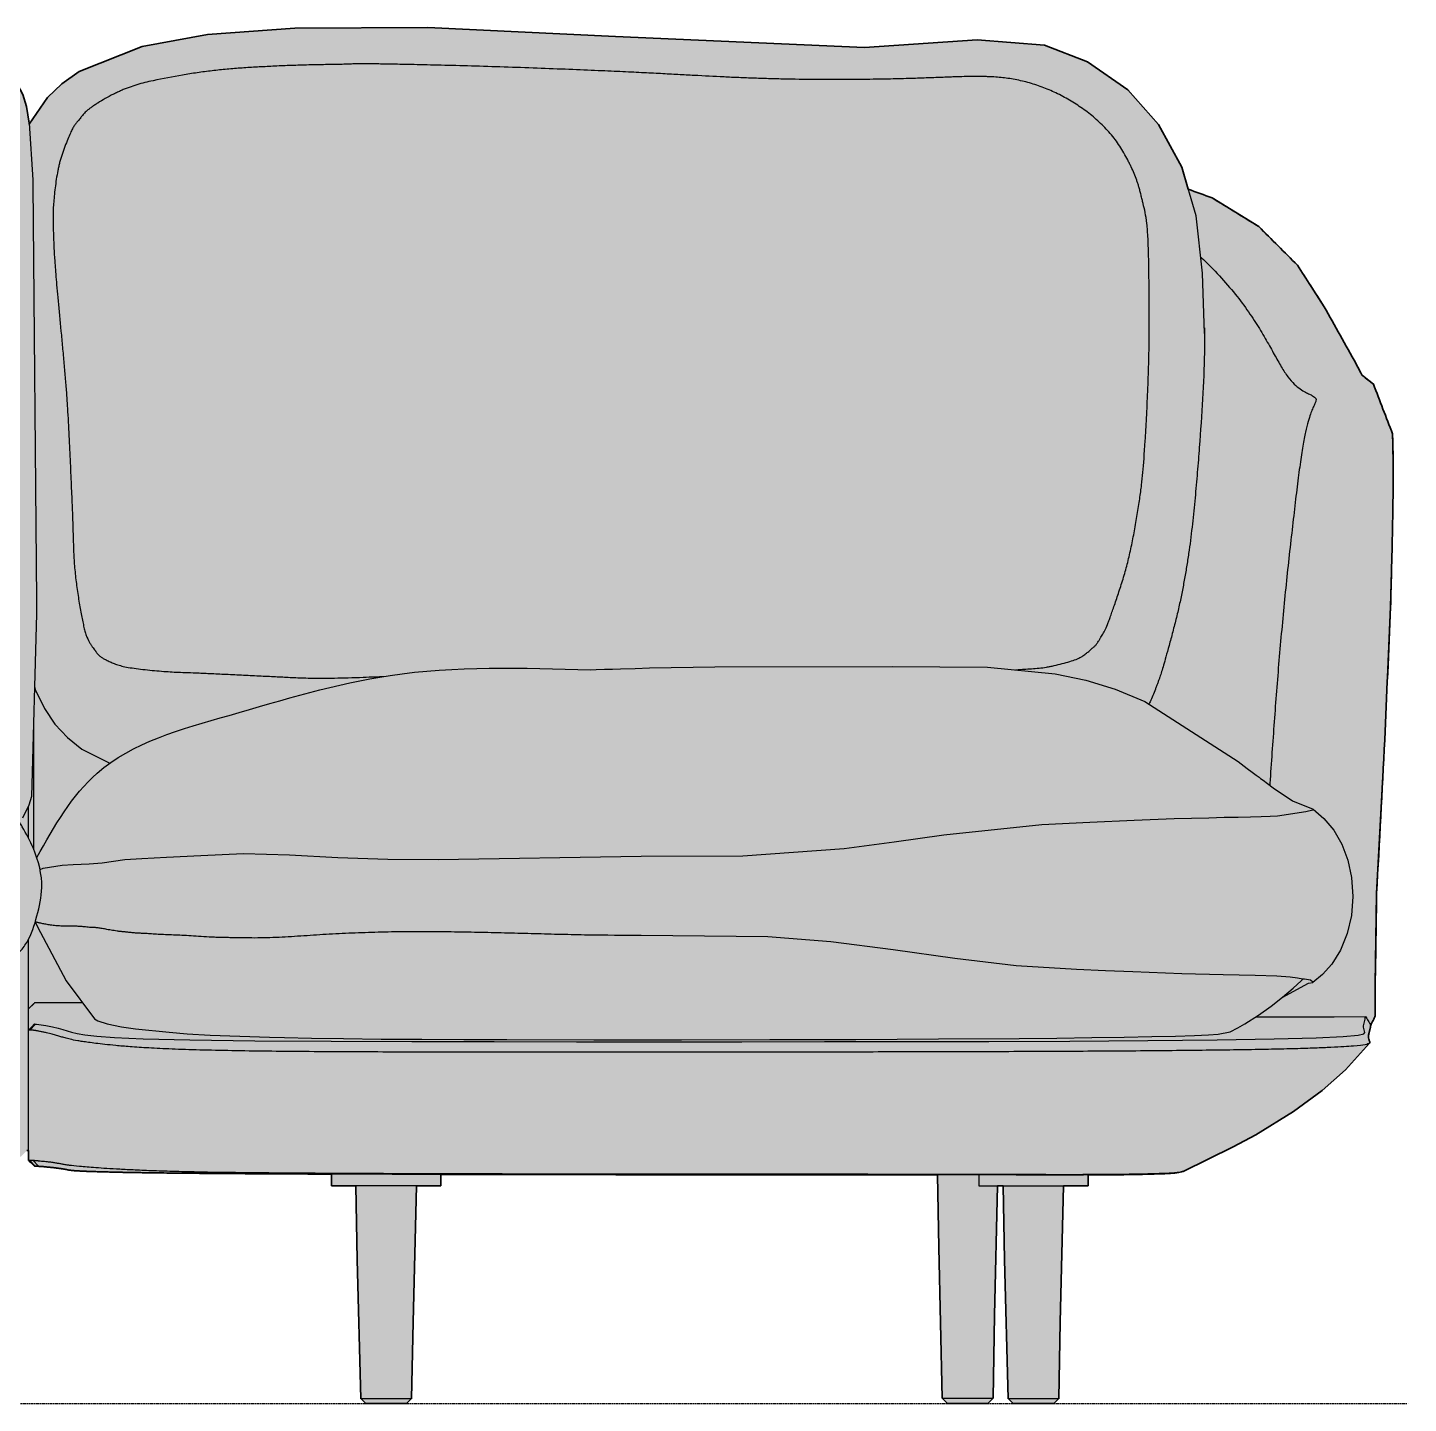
# Model space of a CAD drawing. Header units: millimetres. Extents: x -9 to 4756, y -3292 to 797.
# Drawn here: x 1513 to 2312, y 0 to 797 of the extents above; entities that cross this region are included whole.
import ezdxf

# ---------------------------------------------------------------- set-up
doc = ezdxf.new("R2010")
doc.units = ezdxf.units.MM
doc.linetypes.add('Dots', pattern=[1, 0, -1])
doc.layers.add('Blocks', color=7, linetype='Continuous')
doc.layers.add('Blocks$Fill', color=7, linetype='Continuous', true_color=0xffffff)
for name, color, linetype, lineweight, true_color in [('Blocks$Inner', 7, 'Continuous', 25, 0x007f00), ('Blocks$Outline', 7, 'Continuous', 35, 0xff3f3f), ('Groud', 7, 'Dots', 25, 0x243775)]:
    doc.layers.add(name, color=color, linetype=linetype, lineweight=lineweight, true_color=true_color)

# ---------------------------------------------------------------- blocks, each defined once
blk = doc.blocks.new('Lune JH302 Sofa Front')
at = {"layer": 'Blocks$Fill'}
blk.add_hatch(color=256, dxfattribs=at).paths.add_polyline_path([(1513.61, 740.61), (1524.28, 756.15), (1532.53, 764.01), (1542.59, 771.14), (1579.07, 785.66), (1616.95, 792.49), (1667.57, 796.13), (1744.49, 796.53), (1853.2, 791.47), (1997.39, 784.94), (2062.62, 789.47), (2101.69, 786.38), (2126.62, 776.69), (2149.95, 760.5), (2167.71, 740.4), (2181.19, 715.71), (2184.92, 703), (2198.76, 697.92), (2225.7, 681.37), (2248.18, 658.94), (2263.71, 634.96), (2282.11, 601.84), (2285.75, 595.07), (2292.17, 590.11), (2303.21, 561.32), (2303.39, 555.42), (2303.65, 543.39), (2303.58, 530.12), (2302.08, 461.15), (2294.01, 295.19), (2293.19, 242.74), (2293.19, 240.25), (2293.22, 224.32), (2292.96, 223.72), (2292.66, 223.08), (2292.01, 221.74), (2290.55, 218.89), (2290.45, 218.08), (2290.32, 217.27), (2290.16, 216.46), (2290.07, 216.06), (2289.97, 215.66), (2289.53, 214.07), (2289.44, 213.67), (2289.4, 213.47), (2289.36, 213.27), (2289.33, 213.07), (2289.31, 212.97), (2289.3, 212.87), (2289.29, 212.77), (2289.29, 212.67), (2289.28, 212.57), (2289.28, 212.47), (2289.28, 212.37), (2289.28, 212.27), (2289.28, 212.17), (2289.29, 212.07), (2289.3, 211.97), (2289.31, 211.87), (2289.32, 211.77), (2289.34, 211.67), (2289.37, 211.47), (2289.41, 211.27), (2289.46, 211.07), (2289.51, 210.87), (2289.62, 210.48), (2289.94, 209.49), (2289.97, 209.39), (2290, 209.29), (2290.02, 209.21), (2290.03, 209.17), (2290.03, 209.13), (2290.04, 209.11), (2290.04, 209.08), (2290.04, 209.06), (2290.04, 209.04), (2290.04, 209.02), (2290.05, 209), (2290.05, 208.98), (2290.04, 208.96), (2290.04, 208.94), (2290.04, 208.92), (2290.04, 208.91), (2290.04, 208.9), (2290.04, 208.89), (2290.04, 208.88), (2290.03, 208.87), (2290.03, 208.86), (2290.03, 208.85), (2290.03, 208.84), (2290.02, 208.83), (2290.02, 208.82), (2290.02, 208.8), (2290.01, 208.79), (2290.01, 208.78), (2290, 208.77), (2290, 208.76), (2290, 208.75), (2289.99, 208.74), (2289.99, 208.73), (2289.98, 208.72), (2289.97, 208.71), (2289.97, 208.7), (2289.96, 208.69), (2289.96, 208.68), (2289.95, 208.67), (2289.94, 208.66), (2289.93, 208.65), (2289.93, 208.64), (2289.92, 208.63), (2289.9, 208.61), (2289.89, 208.59), (2289.87, 208.57), (2289.85, 208.55), (2276.07, 193.18), (2262.53, 181.15), (2245.89, 168.91), (2224.08, 155.57), (2210.93, 148.5), (2181.92, 134.33), (2181.89, 134.31), (2181.85, 134.3), (2181.81, 134.28), (2181.77, 134.26), (2181.73, 134.25), (2181.68, 134.23), (2181.58, 134.2), (2181.46, 134.16), (2181.33, 134.13), (2181.19, 134.1), (2181.04, 134.06), (2179.51, 133.73), (2177.79, 133.46), (2177.25, 133.39), (2176.67, 133.32), (2175.39, 133.22), (2164.19, 132.75), (2126.85, 132.23), (2126.85, 126), (2112.74, 126), (2109.96, 2.81), (2106.96, 0), (2083.52, 0), (2080.52, 2.81), (2078.5, 83.08), (2077.74, 126), (2074.43, 126), (2071.9, 3.06), (2068.9, 0), (2045.46, 0), (2042.46, 3.06), (2040.45, 90.33), (2039.76, 132.32), (1751.97, 132.54), (1751.97, 126), (1737.86, 126), (1735.08, 2.81), (1732.08, 0), (1708.63, 0), (1705.63, 2.81), (1703.62, 83.08), (1702.86, 126), (1688.74, 126), (1688.74, 132.73), (1548.88, 134.27), (1540.46, 134.68), (1539.4, 134.76), (1538.03, 134.91), (1537.04, 135.04), (1536.56, 135.12), (1533.89, 135.62), (1529.44, 136.27), (1526.79, 136.58), (1521.49, 137.1), (1519.11, 137.25), (1518.26, 137.27), (1517.19, 137.28), (1516.93, 137.29), (1516.74, 137.29), (1514.97, 139.04), (1513.2, 140.79), (1513.2, 146.37), (1512.25, 146.37), (1508.75, 142.87), (786.39, 142.87), (782.89, 146.37), (781.89, 146.37), (778.39, 142.87), (548.55, 142.22), (226.65, 140.16), (226.65, 134), (211.91, 134), (209.14, 2.99), (206.14, 0), (182.69, 0), (179.69, 2.99), (177.68, 88.35), (176.92, 134), (163.42, 134), (163.42, 139.71), (136.57, 139.84), (131.65, 140.1), (120.06, 141.64), (109.24, 143.53), (89.03, 148.4), (54.11, 162.37), (28.85, 180.08), (12.03, 200.29), (2.22, 222.39), (1.67, 224.07), (1.67, 224.08), (1.67, 224.08), (1.67, 224.08), (1.67, 224.09), (1.66, 224.09), (1.66, 224.09), (1.66, 224.09), (1.66, 224.09), (1.66, 224.1), (1.66, 224.1), (1.66, 224.1), (1.66, 224.1), (1.66, 224.1), (1.66, 224.11), (1.66, 224.11), (1.66, 224.11), (1.66, 224.11), (1.66, 224.11), (1.66, 224.12), (1.66, 224.12), (1.66, 224.12), (1.66, 224.12), (1.66, 224.12), (1.66, 224.13), (1.66, 224.13), (1.66, 224.13), (1.66, 224.13), (1.66, 224.13), (1.66, 224.14), (1.66, 224.14), (1.66, 224.14), (1.66, 224.14), (1.66, 224.14), (1.66, 224.15), (1.66, 224.15), (1.66, 224.15), (1.66, 224.15), (1.66, 224.15), (1.66, 224.16), (1.66, 224.16), (1.66, 224.16), (1.66, 224.16), (1.66, 224.16), (1.66, 224.17), (1.66, 224.17), (1.66, 224.17), (1.67, 224.17), (1.67, 224.17), (1.67, 224.18), (1.67, 224.18), (1.67, 224.19), (1.68, 224.19), (1.68, 224.19), (1.68, 224.2), (1.69, 224.2), (1.69, 224.21), (1.69, 224.21), (1.7, 224.21), (1.7, 224.22), (1.7, 224.22), (1.71, 224.23), (1.71, 224.23), (1.72, 224.23), (1.72, 224.24), (1.73, 224.25), (1.74, 224.25), (1.75, 224.26), (1.76, 224.27), (1.78, 224.28), (1.79, 224.28), (1.8, 224.29), (1.82, 224.3), (1.83, 224.31), (1.86, 224.32), (1.86, 224.32), (1.86, 224.32), (1.9, 242.74), (1.7, 266.79), (-0.15, 323.58), (-8.48, 529.41), (-8.53, 546.87), (-8.12, 566.39), (-8.16, 568.78), (4.95, 591.73), (9.66, 595.6), (20.76, 616.06), (37.54, 645.3), (52.91, 666.19), (75.05, 685.49), (102.77, 700.91), (116.43, 705.13), (128.93, 726.23), (148.3, 746.04), (171.02, 760.2), (198.2, 769.3), (225.36, 771.48), (258.78, 769.07), (337.11, 766.85), (410.72, 770.92), (690.62, 772.46), (716.02, 767.55), (753.29, 753.16), (763.35, 746.16), (771.6, 738.42), (778.75, 729.48), (780.65, 725.83), (783.34, 751.8), (784.63, 756.29), (786.09, 759.83), (789.8, 765.51), (794.47, 769.7), (800.09, 772.67), (807.15, 774.7), (824.49, 776.59), (1102.84, 779.13), (1457.15, 777.74), (1477.65, 775.93), (1488.47, 774.6), (1496.65, 771.98), (1502.59, 768.22), (1506.86, 763.55), (1509.94, 757.81), (1512.03, 750.77), (1513.57, 741.2)], flags=0)
at = {"layer": 'Blocks$Inner'}
for p, q in [((2221, 339.65), (2227.16, 339.78)), ((2227.16, 339.78), (2232.35, 339.94)), ((1513.2, 216.16), (1513.2, 228.37)), ((1513.8, 140.78), (1517.19, 137.28)), ((1515.66, 140.75), (1519.11, 137.25)), ((2040.45, 90.33), (2039.76, 132.32))]:
    blk.add_line(p, q, dxfattribs=at)
for points in [[(2194.28, 619.37), (2193.24, 654.31), (2189.44, 687.57), (2181.19, 715.71), (2167.71, 740.4), (2149.95, 760.5), (2126.62, 776.69), (2101.69, 786.38), (2062.62, 789.47), (1997.39, 784.94), (1853.2, 791.47), (1744.49, 796.53), (1667.57, 796.13), (1616.95, 792.49), (1579.07, 785.66), (1542.59, 771.14), (1532.53, 764.01), (1524.28, 756.15), (1513.61, 740.61)], [(1512.03, 750.77), (1513.57, 741.2), (1515.67, 708.4), (1515.67, 705.66), (1517.82, 464.87), (1517.93, 457.18), (1514.96, 351.45), (1513.47, 346.29), (1509.79, 338.77)], [(2293.19, 242.74), (2294.01, 295.19), (2298.73, 384.23), (2302.08, 461.15), (2302.97, 495.59), (2303.35, 515.22), (2303.58, 530.12), (2303.65, 543.39), (2303.39, 555.42), (2303.21, 561.32), (2292.17, 590.11), (2285.75, 595.07), (2284.8, 596.75), (2282.11, 601.84), (2263.71, 634.96), (2248.18, 658.94), (2225.7, 681.37), (2198.76, 697.92), (2184.92, 703)], [(1838.65, 424.72), (1842.06, 424.84), (1846.91, 425), (1851.52, 425.15), (1856.02, 425.3), (1864.55, 425.55), (1872.9, 425.78), (1910.65, 426.49), (2013.37, 426.73), (2068.64, 426.16), (2107.76, 422.48), (2125.55, 418.74), (2142.65, 413.51), (2159.77, 406.39), (2213.78, 371.57), (2219.11, 367.61), (2221.91, 365.52), (2223.47, 364.36), (2224.33, 363.71), (2225.33, 362.96), (2225.91, 362.53), (2226.79, 361.87), (2228.23, 360.79), (2230.88, 358.8), (2234.06, 356.43), (2245.23, 348.77), (2257.21, 343.95), (2263.52, 338.57), (2269.14, 331.84), (2273.78, 323.81), (2277.3, 314.6), (2279.51, 304.39), (2280.26, 293.53), (2279.41, 282.54), (2276.97, 271.99), (2273.08, 262.43), (2267.99, 254.23), (2262.73, 248.31), (2257.03, 243.69)], [(1516.75, 415.01), (1517.14, 413.4), (1522.45, 402.25), (1528.55, 393.29), (1535.83, 385.44), (1544.21, 378.76), (1560.36, 370.69)], [(2232.36, 339.94), (2236.66, 340.11), (2252.98, 342.72), (2257.11, 343.7), (2257.21, 343.95)], [(2014.56, 325.03), (2043.3, 329.13), (2100.19, 335.24), (2127.89, 336.58), (2153.64, 337.7), (2176.65, 338.58), (2196.87, 339.1), (2205.8, 339.32)], [(2205.82, 339.32), (2213.88, 339.49), (2220.99, 339.65)], [(1613, 317.25), (1637.68, 318.37), (1664.42, 317.62), (1692.43, 315.97), (1721.31, 315.04), (1750.54, 314.94), (1868.1, 316.85), (1926.93, 317.09), (1985.57, 321.17), (2014.55, 325.03)], [(1519.91, 309.13), (1521.78, 309.79), (1532.74, 311.61), (1539.18, 311.92), (1548.31, 312.36), (1555.86, 312.91), (1569.03, 314.81), (1578.84, 315.5)], [(1578.84, 315.5), (1593.1, 316.27), (1612.99, 317.25)], [(1517.19, 278.83), (1518.53, 275.9), (1534.97, 244.72), (1551.39, 222.64), (1553.38, 221.41), (1558.74, 219.75), (1567.11, 218.07), (1575.24, 216.89), (1594.68, 214.84), (1605.12, 214.03), (1618.54, 213.23), (1652.77, 211.95), (1661.42, 211.74), (1677.1, 211.43), (1695.65, 211.16), (1717.49, 210.94), (1740.98, 210.78), (1765.36, 210.66), (1790.34, 210.58), (1840.66, 210.49), (1891.5, 210.49), (1942.51, 210.58), (1992.4, 210.75), (2040.27, 210.99), (2086.97, 211.31), (2108.87, 211.52), (2129.11, 211.76), (2147.73, 212.05), (2163.87, 212.36), (2177.49, 212.7), (2188.56, 213.07), (2196.66, 213.46), (2202.26, 213.86), (2209.19, 215.05), (2213.69, 217.49), (2217.73, 219.83), (2225.68, 224.83), (2232.83, 229.88), (2239.55, 235.14), (2245.76, 240.46), (2250.33, 244.68), (2251.21, 245.65)], [(2255.75, 244.95), (2252.14, 245.55), (2251.21, 245.65), (2248.13, 246.17), (2243.91, 246.77), (2236.23, 247.28), (2223.58, 247.67), (2205.03, 248.1), (2181.1, 248.7), (2152.75, 249.79), (2136.95, 250.51), (2120.2, 251.23), (2085.26, 253.41), (2049.8, 257.55), (2014.03, 262.65), (1977.88, 267.3), (1941.37, 270.06), (1868.1, 270.93)], [(2239.37, 235), (2254.57, 243.2), (2257.04, 243.68), (2257.1, 243.81), (2255.75, 244.95)], [(1544.51, 231.89), (1516.7, 231.85), (1516.47, 231.61), (1516.24, 231.38)], [(1517.79, 219.59), (1523.28, 218.82), (1527.16, 218.04), (1530.47, 217.26), (1533.18, 216.49), (1535.62, 215.71), (1538.16, 214.93), (1541.35, 214.15), (1545.95, 213.38), (1552.77, 212.61), (1563.03, 211.84), (1579.57, 211.11), (1606.59, 210.47), (1644.32, 210), (1688.51, 209.7), (1735.32, 209.54), (1782.86, 209.45), (1830.65, 209.41), (1878.51, 209.41), (1926.35, 209.42), (1974.16, 209.45), (2021.87, 209.51), (2069.34, 209.61), (2116.25, 209.76), (2161.4, 210.02), (2201.72, 210.43), (2234.71, 211), (2259.02, 211.67), (2274.68, 212.4), (2283.23, 213.17), (2286.68, 213.95), (2287.26, 214.73), (2287, 215.5), (2286.73, 216.28), (2286.51, 217.06), (2286.41, 217.84), (2286.45, 218.62), (2286.59, 219.4), (2286.79, 220.18), (2286.99, 220.96), (2287.16, 221.74), (2287.3, 222.52), (2287.41, 223.3), (2287.49, 224.08)], [(2224.02, 223.79), (2232.92, 223.75), (2245.24, 223.72), (2257.59, 223.74), (2269.33, 223.81), (2287.49, 224.07)], [(1513.2, 216.16), (1514.95, 217.9), (1516.7, 219.65), (1516.91, 219.64), (1517.23, 219.62)], [(1517.23, 219.62), (1513.94, 216.12)], [(2181.92, 134.33), (2210.93, 148.5), (2224.08, 155.57), (2245.89, 168.91), (2262.53, 181.15), (2276.07, 193.18), (2289.92, 208.63)], [(1512.25, 146.37), (1513.2, 146.37)], [(1751.97, 132.54), (1751.97, 126), (1688.74, 126), (1688.74, 132.74)], [(2063.62, 132.3), (2063.62, 126), (2126.85, 126), (2126.85, 132.24)], [(2181.13, 134.08), (2179.51, 133.73)], [(1737.86, 126), (1735.93, 46.94), (1735.08, 2.81), (1732.08, 0), (1708.63, 0), (1705.63, 2.81), (1703.62, 83.08), (1702.86, 126)], [(2074.43, 126), (2072.76, 51.04), (2071.9, 3.06), (2068.9, 0), (2045.46, 0), (2042.46, 3.06), (2040.45, 90.33)], [(2112.74, 126), (2110.82, 46.94), (2109.96, 2.81), (2106.96, 0), (2083.52, 0), (2080.52, 2.81), (2078.5, 83.08), (2077.74, 126)], [(1705.64, 2.81), (1705.63, 2.81), (1706.39, 2.81), (1708.82, 2.81), (1712.66, 2.81), (1717.37, 2.81), (1722.5, 2.81), (1727.36, 2.81), (1731.38, 2.81), (1734.04, 2.81), (1735.07, 2.81)], [(2042.47, 3.06), (2042.46, 3.06), (2043.21, 3.06), (2045.64, 3.06), (2049.46, 3.06), (2054.21, 3.06), (2059.31, 3.06), (2064.17, 3.06), (2068.2, 3.06), (2070.87, 3.06), (2071.9, 3.06)], [(2080.52, 2.81), (2080.52, 2.81), (2081.27, 2.81), (2083.71, 2.81), (2087.54, 2.81), (2092.25, 2.81), (2097.38, 2.81), (2102.24, 2.81), (2106.27, 2.81), (2108.93, 2.81), (2109.95, 2.81)]]:
    blk.add_lwpolyline(points, dxfattribs=at)
for points, knots in [([(2084.81, 424.64), (2085.9, 424.76), (2086.99, 424.86), (2088.09, 424.95), (2088.64, 424.99), (2090.63, 425.14), (2094.1, 425.33), (2098.49, 425.64), (2102.08, 426.11), (2105.01, 426.67), (2108.07, 427.32), (2111.95, 428.26), (2116.36, 429.51), (2120.1, 430.76), (2122.87, 432.07), (2125.05, 433.52), (2126.55, 434.77), (2127.67, 435.76), (2128.52, 436.5), (2129.33, 437.17), (2130.25, 437.97), (2131.03, 438.71), (2131.77, 439.58), (2132.33, 440.34), (2132.82, 441.09), (2133.25, 441.78), (2133.6, 442.37), (2133.95, 442.97), (2134.42, 443.76), (2135.26, 445.15), (2136.49, 447.32), (2137.82, 450.17), (2138.99, 453.1), (2139.93, 455.69), (2140.98, 458.73), (2142.56, 463.31), (2144.77, 469.81), (2147.04, 476.9), (2148.73, 482.66), (2149.86, 486.92), (2150.9, 491.26), (2152.25, 497.33), (2153.8, 505.19), (2155.17, 513.11), (2156.14, 519.25), (2156.81, 523.75), (2157.4, 527.91), (2158.05, 532.96), (2158.93, 541.28), (2159.68, 552.31), (2160.74, 570.24), (2161.37, 583.18), (2161.79, 593.9), (2162.04, 601.95), (2162.18, 608.53), (2162.25, 613.64), (2162.29, 617.34), (2162.31, 621.03), (2162.33, 626.09), (2162.32, 632.55), (2162.28, 640.37), (2162.19, 650.66), (2162.01, 662.83), (2161.66, 674.92), (2160.99, 683.45), (2159.98, 689.7), (2158.98, 693.84), (2158.26, 696.66), (2157.85, 698.3), (2157.54, 699.58), (2157.25, 700.86), (2156.84, 702.45), (2156.34, 704.31), (2155.71, 706.37), (2154.83, 708.96), (2153.63, 712.01), (2152.2, 715.17), (2150.9, 717.88), (2149.54, 720.58), (2147.69, 723.98), (2145.27, 727.97), (2142.64, 731.74), (2139.76, 735.28), (2136.65, 738.65), (2133.36, 741.84), (2129.97, 744.87), (2126.45, 747.71), (2121.52, 751.23), (2115.16, 755.18), (2107.31, 759.3), (2099.23, 762.65), (2092.33, 764.76), (2086.74, 766.06), (2082.54, 766.86), (2078.46, 767.45), (2074.46, 767.83), (2071.02, 768.03), (2068.16, 768.14), (2065.88, 768.21), (2063.66, 768.25), (2060.94, 768.28), (2057.57, 768.24), (2053.54, 768.12), (2049.51, 767.98), (2045.92, 767.85), (2041.91, 767.7), (2036.27, 767.48), (2028.41, 767.19), (2019.25, 766.91), (2010.96, 766.73), (2004.25, 766.63), (1996.88, 766.54), (1986.13, 766.45), (1971.38, 766.43), (1955.67, 766.62), (1943.06, 766.91), (1933.64, 767.2), (1924.64, 767.55), (1913.17, 768.07), (1901.82, 768.67), (1889.5, 769.34), (1879.49, 769.87), (1870.29, 770.34), (1862.24, 770.74), (1855.9, 771.03), (1848.94, 771.35), (1838.62, 771.8), (1824.25, 772.39), (1805.52, 773.1), (1786.23, 773.76), (1767.32, 774.34), (1749.71, 774.8), (1736.9, 775.1), (1728.22, 775.27), (1722.64, 775.37), (1717.99, 775.45), (1712.77, 775.52), (1706.02, 775.58), (1702.41, 775.54), (1700.29, 775.46), (1698.78, 775.39), (1697.04, 775.32), (1695.06, 775.27), (1693.13, 775.24), (1690.92, 775.2), (1687.95, 775.15), (1684.07, 775.08), (1679.23, 774.98), (1672.64, 774.82), (1665.96, 774.62), (1659.47, 774.37), (1653.23, 774.08), (1645.74, 773.69), (1636.91, 773.15), (1628.22, 772.47), (1619.57, 771.57), (1610.94, 770.43), (1599.51, 768.66), (1591.01, 767.02), (1585.36, 765.78)], [0.1807398, 0.1807398, 0.1807398, 0.1807398, 0.1865098, 0.1865098, 0.1865098, 0.1893939, 0.1969697, 0.2045455, 0.2121212, 0.2159091, 0.219697, 0.2272727, 0.2348485, 0.2424242, 0.25, 0.2575758, 0.2651515, 0.2689394, 0.2727273, 0.2765152, 0.280303, 0.2878788, 0.2916667, 0.2954545, 0.2992424, 0.3011364, 0.3030303, 0.3049242, 0.3068182, 0.3106061, 0.3181818, 0.3257576, 0.3295455, 0.3333333, 0.3371212, 0.3409091, 0.3484848, 0.3560606, 0.3598485, 0.3636364, 0.3674242, 0.3712121, 0.3787879, 0.3863636, 0.3901515, 0.3939394, 0.3977273, 0.4015152, 0.4090909, 0.4242424, 0.4318182, 0.4393939, 0.4431818, 0.4469697, 0.4507576, 0.4526515, 0.4545455, 0.4564394, 0.4583333, 0.4621212, 0.4659091, 0.469697, 0.4772727, 0.4848485, 0.4924242, 0.5, 0.5075758, 0.5113636, 0.5132576, 0.5151515, 0.5170455, 0.5189394, 0.5227273, 0.5265152, 0.530303, 0.5378788, 0.5454545, 0.5492424, 0.5530303, 0.5606061, 0.5681818, 0.5757576, 0.5833333, 0.5909091, 0.5984848, 0.6060606, 0.6136364, 0.6212121, 0.6363636, 0.6515152, 0.6666667, 0.6818182, 0.6893939, 0.6969697, 0.7045455, 0.7121212, 0.719697, 0.7234848, 0.7272727, 0.7310606, 0.7348485, 0.7424242, 0.75, 0.7537879, 0.7575758, 0.7613636, 0.7651515, 0.7727273, 0.780303, 0.7840909, 0.7878788, 0.7916667, 0.7954545, 0.8030303, 0.8106061, 0.8143939, 0.8181818, 0.8219697, 0.8257576, 0.8333333, 0.8371212, 0.8409091, 0.844697, 0.8465909, 0.8484848, 0.8503788, 0.8522727, 0.8560606, 0.8598485, 0.8636364, 0.8674242, 0.8712121, 0.875, 0.8768939, 0.8787879, 0.8806818, 0.8825758, 0.8863636, 0.8939394, 0.8977273, 0.9015152, 0.905303, 0.907197, 0.9090909, 0.9109848, 0.9128788, 0.9166667, 0.9204545, 0.9242424, 0.9318182, 0.9356061, 0.9393939, 0.9469697, 0.9545455, 0.9621212, 0.969697, 0.9772727, 0.9848485, 1, 1, 1, 1]), ([(1585.36, 765.78), (1582.2, 765.16), (1577.54, 764), (1572.23, 762.22), (1569.22, 761.07), (1567.01, 760.16), (1564.74, 759.13), (1561.6, 757.59), (1557.64, 755.44), (1553.95, 753.23), (1551.37, 751.57), (1549.67, 750.43), (1548.26, 749.39), (1546.68, 748.09), (1545.19, 746.59), (1544.02, 745.14), (1543.11, 743.97), (1542.37, 743.03), (1541.63, 742.14), (1540.77, 741.1), (1539.81, 739.87), (1538.91, 738.4), (1538.13, 736.86), (1537.28, 735), (1536.01, 732.01), (1534.3, 727.75), (1532.9, 723.88), (1531.91, 720.76), (1531.26, 718.46), (1530.71, 716.15), (1530.03, 712.93), (1529.32, 708.77), (1528.64, 703.75), (1528.1, 698.81), (1527.7, 694.5), (1527.52, 691.23), (1527.46, 688.44), (1527.45, 686.19), (1527.47, 683.73), (1527.54, 680.87), (1527.62, 677.91), (1527.73, 674.14), (1527.94, 669.18), (1528.32, 662.95), (1528.8, 656.56), (1529.23, 650.96), (1529.81, 644.2), (1530.8, 633.72), (1531.96, 621.68), (1533.13, 609.13), (1533.98, 599.75), (1534.62, 592.2), (1535.08, 586.44), (1535.38, 582.33), (1535.65, 578.31), (1535.99, 572.9), (1536.38, 566.15), (1536.79, 558.12), (1537.28, 547.59), (1537.7, 537.5), (1538.1, 528.14), (1538.41, 521.56), (1538.68, 515.51), (1538.92, 508.05), (1539.12, 499.65), (1539.43, 490.48), (1540.09, 481.54), (1541.24, 472.26), (1542.61, 463.25), (1543.83, 456.41), (1544.82, 451.62), (1545.55, 448.45), (1546.3, 445.77), (1547.38, 442.79), (1548.53, 440.53), (1549.72, 438.71), (1550.61, 437.5), (1551.33, 436.56), (1551.83, 435.9), (1552.11, 435.52), (1552.32, 435.24), (1552.52, 434.95), (1552.78, 434.59), (1553.1, 434.18), (1553.48, 433.74), (1553.96, 433.2), (1554.55, 432.64), (1555.27, 432.07), (1556.02, 431.59), (1556.84, 431.13), (1557.75, 430.68), (1558.8, 430.16), (1559.92, 429.6), (1561.43, 428.89), (1563.47, 428.04), (1566.35, 427.11), (1571.01, 426.03), (1577.62, 425.15), (1584.89, 424.39), (1590.38, 423.9), (1595.27, 423.55), (1599.96, 423.32), (1605.23, 423.14), (1611.78, 422.91), (1620.3, 422.53), (1630.06, 422.05), (1638.67, 421.61), (1645.47, 421.28), (1648.81, 421.14), (1650.43, 421.07)], [1, 1, 1, 1, 1.0238095, 1.0357143, 1.0416667, 1.047619, 1.0535714, 1.0595238, 1.0714286, 1.0833333, 1.0892857, 1.0952381, 1.1011905, 1.1071429, 1.1190476, 1.1309524, 1.1369048, 1.1428571, 1.1488095, 1.1547619, 1.1666667, 1.1785714, 1.1845238, 1.1904762, 1.202381, 1.2142857, 1.2261905, 1.2321429, 1.2380952, 1.2440476, 1.25, 1.2619048, 1.2738095, 1.2857143, 1.297619, 1.3095238, 1.3154762, 1.3214286, 1.327381, 1.3333333, 1.3392857, 1.3452381, 1.3571429, 1.3690476, 1.375, 1.3809524, 1.3869048, 1.3928571, 1.4047619, 1.4107143, 1.4166667, 1.422619, 1.4255952, 1.4285714, 1.4315476, 1.4345238, 1.4404762, 1.4464286, 1.452381, 1.4642857, 1.4702381, 1.4761905, 1.4821429, 1.4880952, 1.5, 1.5119048, 1.5238095, 1.5357143, 1.547619, 1.5595238, 1.5654762, 1.5714286, 1.577381, 1.5833333, 1.5952381, 1.6011905, 1.6071429, 1.6130952, 1.6160714, 1.6175595, 1.6190476, 1.6205357, 1.6220238, 1.625, 1.6279762, 1.6309524, 1.6369048, 1.6428571, 1.6488095, 1.6547619, 1.6607143, 1.6666667, 1.672619, 1.6785714, 1.6904762, 1.702381, 1.7142857, 1.7380952, 1.75, 1.7619048, 1.7738095, 1.7857143, 1.797619, 1.8095238, 1.8214286, 1.8333333, 1.8452381, 1.8511905, 1.8571406, 1.8571406, 1.8571406, 1.8571406]), ([(2192.18, 663.61), (2192.35, 663.45), (2192.52, 663.3), (2192.68, 663.14), (2195.4, 660.61), (2201.56, 654.51), (2210.2, 644.79), (2218.24, 634.4), (2224.81, 624.52), (2230.22, 615.37), (2234.8, 607.17), (2238.83, 600.01), (2242.57, 594.06), (2246.34, 589.9), (2248.67, 588.07), (2249.74, 587.32)], [0.4662053, 0.4662053, 0.4662053, 0.4662053, 0.466753, 0.466753, 0.466753, 0.4756098, 0.4878049, 0.5, 0.5121951, 0.5243902, 0.5365854, 0.5487805, 0.5609756, 0.5731707, 0.5852811, 0.5852811, 0.5852811, 0.5852811]), ([(2194.23, 622.79), (2194.24, 622.34), (2194.34, 617.55), (2194.31, 604.01), (2193.33, 581.65), (2191.7, 558.38), (2190.19, 539.04), (2188.86, 524.23), (2187.36, 509.2), (2185.83, 496.49), (2184.27, 486.25), (2182.97, 478.52), (2181.77, 472.07), (2180.74, 466.91), (2179.93, 463.07), (2179.04, 459.12), (2177.72, 453.61), (2175.91, 446.6), (2173.76, 438.68), (2171.9, 431.97), (2170.56, 427.19), (2169.49, 423.6), (2168.65, 421.04), (2167.89, 418.9), (2167.25, 417.14), (2166.55, 415.27), (2165.61, 412.82), (2164.37, 409.76), (2163.14, 406.98), (2162.4, 405.43), (2162.22, 405.05), (2162.19, 404.99), (2162.16, 404.93), (2162.13, 404.87)], [0.128823, 0.128823, 0.128823, 0.128823, 0.1315789, 0.1578947, 0.2105263, 0.2631579, 0.2894737, 0.3157895, 0.3421053, 0.3684211, 0.3815789, 0.3947368, 0.4078947, 0.4144737, 0.4210526, 0.4276316, 0.4342105, 0.4473684, 0.4605263, 0.4736842, 0.4868421, 0.5, 0.5131579, 0.5197368, 0.5263158, 0.5328947, 0.5394737, 0.5526316, 0.5657895, 0.5700643, 0.5700643, 0.5700643, 0.5707597, 0.5707597, 0.5707597, 0.5707597]), ([(2249.77, 587.31), (2250.85, 586.56), (2252.85, 585.41), (2255.22, 584.27), (2256.92, 583.37), (2258.06, 582.6), (2258.62, 582.01), (2258.86, 581.55), (2258.92, 581.32), (2258.94, 581.2)], [0.58536585, 0.58536585, 0.58536585, 0.58536585, 0.59756098, 0.6097561, 0.62195122, 0.63414634, 0.64634146, 0.65243902, 0.65853659, 0.65853659, 0.65853659, 0.65853659]), ([(2258.94, 581.2), (2258.77, 580.08), (2258.5, 579.39), (2257.8, 577.93), (2256.86, 575.86), (2255.71, 572.93), (2254.37, 568.73), (2252.88, 562.77), (2251.3, 554.6), (2249.65, 544.01), (2247.97, 531.05), (2246.2, 516.04), (2244.35, 499.8), (2242.45, 482.87), (2240.66, 465.5), (2238.99, 447.87), (2237.42, 430.16), (2235.98, 412.39), (2234.2, 388.71), (2233, 370.71), (2232.11, 358.58), (2232.1, 358.43), (2232.09, 358.26), (2232.07, 358.09), (2232.06, 357.92)], [0.6585366, 0.6585366, 0.6585366, 0.6585366, 0.6707317, 0.6829268, 0.695122, 0.7073171, 0.7195122, 0.7317073, 0.7439024, 0.7560976, 0.7682927, 0.7804878, 0.7926829, 0.804878, 0.8170732, 0.8292683, 0.8414634, 0.8536585, 0.8658537, 0.8902439, 0.890549, 0.890549, 0.890549, 0.8908967, 0.8908967, 0.8908967, 0.8908967]), ([(1518.02, 316.1), (1528.22, 334.1), (1552.61, 377.09), (1634.81, 399.34), (1727.96, 428.09), (1799.5, 425.91), (1838.65, 424.72)], [0, 0, 0, 0, 60.033557, 143.402365, 239.467054, 355.560794, 355.560794, 355.560794, 355.560794]), ([(1650.43, 421.07), (1652.04, 421), (1655.15, 420.86), (1660.9, 420.54), (1667.83, 420.16), (1677.36, 419.88), (1689.71, 419.87), (1703.08, 420.28), (1711.71, 420.61), (1714.07, 420.7), (1715.67, 420.76), (1717.29, 420.83), (1718.94, 420.89)], [0.85714286, 0.85714286, 0.85714286, 0.85714286, 0.86309524, 0.86904762, 0.88095238, 0.89285714, 0.9047619, 0.91666667, 0.92102877, 0.92102877, 0.92102877, 0.92397999, 0.92397999, 0.92397999, 0.92397999]), ([(1516.18, 394.9), (1516.16, 382.35), (1516.14, 369.83), (1516.12, 357.35), (1516.11, 353.84), (1516.09, 344.44), (1516.1, 332.38), (1516.09, 323.86), (1516.08, 321.19)], [0.6533271, 0.6533271, 0.6533271, 0.6533271, 0.7287963, 0.7287963, 0.7287963, 0.75, 0.7857143, 0.801979, 0.801979, 0.801979, 0.801979]), ([(1513.2, 327.3), (1513.2, 327.66), (1513.2, 328.02), (1513.2, 328.38), (1513.2, 328.38), (1513.2, 328.38), (1513.2, 328.38), (1513.2, 334.15), (1513.2, 339.94), (1513.2, 345.73)], [109.554854, 109.554854, 109.554854, 109.554854, 110.665954, 110.665954, 110.665954, 110.666252, 110.666252, 110.666252, 128.368758, 128.368758, 128.368758, 128.368758]), ([(1507.71, 260.82), (1509.32, 262.8), (1514.37, 269.05), (1518.32, 282.28), (1522.54, 300.65), (1517.88, 318.86), (1511.56, 330.47), (1508.52, 335.77), (1507.73, 336.85), (1507.41, 337.28)], [76.511543, 76.511543, 76.511543, 76.511543, 84.122668, 100.483963, 117.126198, 140.232215, 154.488926, 156.945214, 158.521732, 158.521732, 158.521732, 158.521732]), ([(1868.1, 270.93), (1857.79, 270.93), (1842.33, 271), (1821.73, 271.46), (1806.28, 271.86), (1793.4, 272.19), (1783.1, 272.47), (1775.38, 272.62), (1767.67, 272.76), (1759.95, 272.91), (1752.25, 273.02), (1744.56, 273.02), (1736.87, 273), (1729.18, 272.99), (1721.51, 272.91), (1713.89, 272.7), (1706.3, 272.42), (1698.71, 272.16), (1691.17, 271.84), (1683.73, 271.42), (1676.38, 270.91), (1669.09, 270.42), (1661.88, 269.98), (1654.79, 269.61), (1647.74, 269.43), (1640.74, 269.44), (1635.04, 269.53), (1630.6, 269.61), (1627.35, 269.67), (1624.15, 269.74), (1619.91, 269.89), (1614.73, 270.16), (1608.81, 270.54), (1603.32, 270.89), (1598.29, 271.11), (1593.62, 271.29), (1590.04, 271.46), (1587.36, 271.61), (1585.43, 271.76), (1583.6, 271.89), (1581.32, 272.01), (1578.72, 272.12), (1576.36, 272.24), (1574.56, 272.37), (1573.24, 272.51), (1571.98, 272.66), (1570.39, 272.82), (1568.57, 272.98), (1566.88, 273.12), (1565.59, 273.26), (1564.3, 273.45), (1562.76, 273.7), (1560.48, 274.07), (1557.89, 274.55), (1555.23, 275.01), (1553.32, 275.29), (1551.95, 275.45), (1550.72, 275.48), (1549.31, 275.52), (1547.69, 275.7), (1545.73, 275.91), (1543.58, 276.13), (1540.68, 276.24), (1538.26, 276.25), (1536, 276.29), (1534.36, 276.31), (1532.78, 276.34), (1531.23, 276.39), (1529.72, 276.48), (1528.23, 276.61), (1526.77, 276.78), (1524.88, 277.06), (1522.63, 277.48), (1520.29, 277.99), (1518.76, 278.35), (1517.89, 278.55), (1517.44, 278.66), (1517.31, 278.68), (1517.19, 278.83)], [40.7362907, 40.7362907, 40.7362907, 40.7362907, 40.753532, 40.7621527, 40.7707734, 40.7793941, 40.7837045, 40.7880148, 40.7923251, 40.7966355, 40.8009458, 40.8052562, 40.8095665, 40.8138769, 40.8181872, 40.8224976, 40.8268079, 40.8311183, 40.8354286, 40.8397389, 40.8440493, 40.8483596, 40.85267, 40.8569803, 40.8612907, 40.865601, 40.8699114, 40.8720665, 40.8742217, 40.8763769, 40.878532, 40.8828424, 40.8871527, 40.8914631, 40.8957734, 40.9000838, 40.9043941, 40.9065493, 40.9087045, 40.9108596, 40.9130148, 40.9173251, 40.9216355, 40.9237907, 40.9259458, 40.928101, 40.9302562, 40.9345665, 40.9388769, 40.941032, 40.9431872, 40.9474976, 40.9518079, 40.9604286, 40.9690493, 40.97767, 40.9819803, 40.9862907, 40.9949114, 41.003532, 41.0121527, 41.0293941, 41.0466355, 41.0811183, 41.0983596, 41.115601, 41.1328424, 41.1500838, 41.1673251, 41.1845665, 41.2018079, 41.2190493, 41.253532, 41.2880148, 41.3224976, 41.3397389, 41.3569803, 41.3742217, 41.3742217, 41.3742217, 41.3742217]), ([(1513.2, 228.37), (1513.2, 228.71), (1513.2, 236), (1513.2, 249.07), (1513.2, 262.95), (1513.2, 268.55)], [15.209908, 15.209908, 15.209908, 15.209908, 16.618459, 44.828749, 63.222075, 63.222075, 63.222075, 63.222075]), ([(2293.22, 224.32), (2293.22, 225.68), (2293.22, 228.5), (2293.21, 233.02), (2293.2, 236.99), (2293.19, 240.24), (2293.19, 241.92), (2293.19, 242.74)], [7, 7, 7, 7, 7.00806452, 7.01612903, 7.02419355, 7.02822581, 7.03225806, 7.03225806, 7.03225806, 7.03225806]), ([(1513.94, 216.12), (1513.76, 216.13), (1513.45, 216.14), (1513.27, 216.15), (1513.2, 216.16)], [2, 2, 2, 2, 2.500098, 3, 3, 3, 3]), ([(2290.55, 218.89), (2290.52, 218.62), (2290.46, 218.08), (2290.32, 217.27), (2290.16, 216.46), (2289.97, 215.66), (2289.75, 214.87), (2289.53, 214.07), (2289.35, 213.27), (2289.22, 212.21), (2289.42, 211.14), (2289.74, 210.08), (2290.02, 209.29), (2290.15, 208.49), (2288.03, 207.66), (2282.68, 206.97), (2275.25, 206.44), (2267.9, 206.05), (2258.58, 205.67), (2247.13, 205.32), (2233.48, 205), (2217.79, 204.71), (2200.23, 204.46), (2180.92, 204.23), (2160.07, 204.04), (2138.11, 203.89), (2115.5, 203.76), (2084.9, 203.63), (2053.95, 203.54), (2022.83, 203.47), (1999.43, 203.43), (1976.01, 203.39), (1952.57, 203.36), (1929.11, 203.33), (1905.63, 203.31), (1882.16, 203.29), (1850.87, 203.27), (1819.56, 203.27), (1788.3, 203.3), (1764.91, 203.33), (1741.6, 203.37), (1718.41, 203.43), (1695.44, 203.51), (1672.93, 203.66), (1651.25, 203.86), (1630.76, 204.14), (1612.05, 204.57), (1595.96, 205.1), (1582.52, 205.76), (1571.73, 206.46), (1563.55, 207.16), (1557.23, 207.84), (1552.08, 208.43), (1547.89, 208.99), (1544.45, 209.49), (1540.7, 210.1), (1537.21, 210.82), (1534.32, 211.55), (1531.92, 212.31), (1529.97, 212.93), (1528.27, 213.44), (1526.88, 213.81), (1525.34, 214.19), (1523.61, 214.57), (1522.02, 214.89), (1520.72, 215.14), (1519.76, 215.33), (1518.82, 215.52), (1518.07, 215.68), (1517.4, 215.81), (1516.94, 215.89), (1516.51, 215.95), (1516.16, 216), (1515.54, 216.05), (1514.9, 216.08), (1514.54, 216.09)], [0, 0, 0, 0, 0.022727, 0.045455, 0.068182, 0.090909, 0.113636, 0.136364, 0.159091, 0.181818, 0.227273, 0.25, 0.272727, 0.295455, 0.318182, 0.340909, 0.352273, 0.363636, 0.375, 0.386364, 0.397727, 0.409091, 0.420455, 0.431818, 0.443182, 0.454545, 0.465909, 0.477273, 0.5, 0.511364, 0.522727, 0.534091, 0.545455, 0.556818, 0.568182, 0.579545, 0.590909, 0.613636, 0.625, 0.636364, 0.647727, 0.659091, 0.670455, 0.681818, 0.693182, 0.704545, 0.715909, 0.727273, 0.738636, 0.75, 0.761364, 0.772727, 0.784091, 0.795455, 0.806818, 0.818182, 0.840909, 0.863636, 0.886364, 0.909091, 0.920455, 0.931818, 0.943182, 0.954545, 0.965909, 0.971591, 0.977273, 0.982955, 0.988636, 0.991477, 0.994318, 0.995739, 0.997159, 0.99858, 1, 1, 1, 1]), ([(1513.2, 140.79), (1513.26, 140.79), (1513.42, 140.79), (1513.65, 140.78), (1513.8, 140.78)], [0.0096325, 0.0096325, 0.0096325, 0.0096325, 0.5, 1, 1, 1, 1]), ([(1513.8, 140.78), (1513.96, 140.78), (1514.33, 140.77), (1515.1, 140.77), (1515.46, 140.76), (1515.66, 140.75)], [1, 1, 1, 1, 1.25, 1.5, 2, 2, 2, 2]), ([(1515.66, 140.75), (1515.84, 140.75), (1516.14, 140.74), (1516.6, 140.72), (1517.19, 140.68), (1517.86, 140.61), (1518.58, 140.54), (1519.48, 140.44), (1520.77, 140.3), (1522.46, 140.15), (1524.03, 139.99), (1525.88, 139.78), (1527.85, 139.51), (1529.88, 139.17), (1531.57, 138.89), (1532.71, 138.68), (1533.59, 138.5), (1534.84, 138.27), (1537.4, 137.91), (1540.33, 137.62), (1542.86, 137.38)], [2, 2, 2, 2, 2.0010417, 2.0020833, 2.0041667, 2.0083333, 2.0125, 2.0166667, 2.025, 2.0333333, 2.0416667, 2.05, 2.0666667, 2.0833333, 2.1, 2.1083333, 2.1166667, 2.125, 2.1333333, 2.15, 2.15, 2.15, 2.15]), ([(2179.51, 133.73), (2178.81, 133.62), (2178.38, 133.55), (2178.04, 133.5), (2177.7, 133.45), (2177.26, 133.38), (2176.48, 133.3), (2175.41, 133.22), (2174.25, 133.16), (2173.29, 133.11), (2172.57, 133.07), (2171.85, 133.03), (2170.88, 132.98), (2169.64, 132.93), (2168.04, 132.87), (2166.23, 132.81), (2164.22, 132.75), (2161.34, 132.67), (2158.1, 132.59), (2154.48, 132.52), (2151.6, 132.47), (2148.52, 132.43), (2145.23, 132.38), (2141.66, 132.34), (2137.83, 132.31), (2134.51, 132.28), (2131.83, 132.26), (2129.8, 132.25), (2127.85, 132.24), (2125.4, 132.23), (2122.38, 132.21), (2118.33, 132.2), (2113.2, 132.2), (2106.8, 132.2), (2099.6, 132.2), (2091.69, 132.21), (2083.15, 132.23), (2074.4, 132.24), (2065.26, 132.27), (2056.84, 132.29), (2049.42, 132.3), (2043.4, 132.32), (2037.07, 132.33), (2028.43, 132.34), (2016.93, 132.35), (2004.12, 132.37), (1992.78, 132.37), (1983.75, 132.38), (1973.78, 132.39), (1962.79, 132.4), (1951.15, 132.4), (1939.11, 132.4), (1926.96, 132.4), (1914.96, 132.4), (1905.32, 132.4), (1897.95, 132.4), (1892.66, 132.4), (1887.5, 132.4), (1880.6, 132.41), (1872.04, 132.41), (1861.96, 132.41), (1848.88, 132.42), (1836.54, 132.43), (1825.28, 132.44), (1817.44, 132.44), (1810.42, 132.45), (1802.12, 132.46), (1793.21, 132.47), (1785.15, 132.48), (1778.55, 132.49), (1773.28, 132.5), (1767.84, 132.51), (1760.75, 132.52), (1751.97, 132.54), (1741.43, 132.56), (1730.78, 132.59), (1719.66, 132.62), (1708.27, 132.66), (1698.92, 132.69), (1691.7, 132.72), (1686.51, 132.74), (1681.41, 132.77), (1674.57, 132.8), (1666.18, 132.84), (1656.87, 132.89), (1650.11, 132.92), (1645.59, 132.95), (1641.62, 132.97), (1637.45, 133), (1633.8, 133.02), (1630.89, 133.04), (1628.58, 133.06), (1626.23, 133.08), (1623.22, 133.1), (1619.58, 133.13), (1615.36, 133.16), (1609.81, 133.21), (1602.88, 133.28), (1595.11, 133.36), (1588.15, 133.44), (1582.86, 133.51), (1579.04, 133.57), (1576.38, 133.61), (1574.27, 133.65), (1572.62, 133.68), (1571.38, 133.7), (1570.19, 133.72), (1568.7, 133.75), (1566.93, 133.78), (1564.76, 133.83), (1562.34, 133.89), (1559.4, 133.96), (1556.14, 134.05), (1553.45, 134.12), (1551.46, 134.18), (1550.12, 134.22), (1548.88, 134.27), (1547.28, 134.33), (1545.45, 134.41), (1543.81, 134.49), (1542.63, 134.55), (1541.8, 134.6), (1541.07, 134.64), (1540.23, 134.69), (1539.38, 134.76), (1538.64, 134.83), (1538.03, 134.91), (1537.54, 134.97), (1537.03, 135.04), (1536.41, 135.14), (1535.8, 135.26), (1535.18, 135.38), (1534.7, 135.48), (1534.26, 135.56), (1533.89, 135.62), (1533.61, 135.66), (1533.3, 135.71), (1532.88, 135.78), (1532.32, 135.86), (1531.62, 135.96), (1530.89, 136.07), (1530.16, 136.17), (1529.43, 136.27), (1528.85, 136.35), (1528.4, 136.4), (1528.08, 136.44), (1527.76, 136.48), (1527.33, 136.53), (1526.58, 136.6), (1525.52, 136.7), (1524.55, 136.79), (1523.87, 136.85), (1523.42, 136.89), (1523.05, 136.93), (1522.66, 136.97), (1522.31, 137.01), (1522.01, 137.05), (1521.74, 137.08), (1521.49, 137.1), (1521.21, 137.12), (1520.84, 137.15), (1520.35, 137.18), (1519.75, 137.22), (1519.32, 137.24), (1519.11, 137.25)], [1.6618177, 1.6618177, 1.6618177, 1.6618177, 1.6722622, 1.6738648, 1.6754674, 1.6786725, 1.6818776, 1.6882879, 1.6946981, 1.6979032, 1.7011084, 1.7043135, 1.7075186, 1.7139289, 1.7203391, 1.7267494, 1.7331597, 1.7395699, 1.7523904, 1.7588007, 1.7652109, 1.7716212, 1.7780315, 1.7844417, 1.790852, 1.7972622, 1.8004674, 1.8036725, 1.8068776, 1.8100827, 1.816493, 1.8229032, 1.8293135, 1.8357238, 1.842134, 1.8485443, 1.8549545, 1.8613648, 1.867775, 1.8741853, 1.8773904, 1.8805956, 1.8838007, 1.8870058, 1.8934161, 1.8998263, 1.9030315, 1.9062366, 1.9094417, 1.9126468, 1.915852, 1.9190571, 1.9222622, 1.9254674, 1.9286725, 1.930275, 1.9318776, 1.9334802, 1.9350827, 1.9382879, 1.941493, 1.9446981, 1.9511084, 1.9543135, 1.9575186, 1.9607238, 1.9639289, 1.9703391, 1.9767494, 1.9799545, 1.9831597, 1.9863648, 1.9895699, 1.9959802, 2.0023904, 2.0088007, 2.0152109, 2.0216212, 2.0280315, 2.0312366, 2.0344417, 2.0376468, 2.040852, 2.0472622, 2.0536725, 2.0600827, 2.0632879, 2.066493, 2.0729032, 2.0793135, 2.0825186, 2.0857238, 2.0889289, 2.092134, 2.0985443, 2.1049545, 2.1113648, 2.1241853, 2.1370058, 2.1498263, 2.1626468, 2.1690571, 2.1754674, 2.1818776, 2.1850827, 2.1882879, 2.191493, 2.1946981, 2.2011084, 2.2075186, 2.2139289, 2.2203391, 2.2267494, 2.2331597, 2.2363648, 2.2395699, 2.242775, 2.2459802, 2.2523904, 2.2588007, 2.2620058, 2.2652109, 2.2684161, 2.2716212, 2.2780315, 2.2844417, 2.2876468, 2.290852, 2.2940571, 2.2972622, 2.3036725, 2.3068776, 2.3100827, 2.3132879, 2.3148904, 2.316493, 2.3180956, 2.3196981, 2.3229032, 2.3261084, 2.3293135, 2.3325186, 2.3357238, 2.3389289, 2.3405315, 2.342134, 2.3437366, 2.3453391, 2.3485443, 2.3549545, 2.3613648, 2.3645699, 2.367775, 2.3709802, 2.3741853, 2.3805956, 2.3870058, 2.3902109, 2.3934161, 2.3966212, 2.3998263, 2.4062366, 2.4126468, 2.4190571, 2.4190571, 2.4190571, 2.4190571]), ([(1542.97, 137.37), (1545.48, 137.14), (1550.11, 136.73), (1558.43, 136.17), (1565.89, 135.74), (1574.81, 135.26), (1585.49, 134.8), (1598.21, 134.41), (1617.71, 133.96), (1645.38, 133.62), (1681.44, 133.36), (1718.72, 133.18), (1756.55, 133.07), (1794.62, 132.98), (1832.73, 132.93), (1870.83, 132.9), (1908.95, 132.87), (1947.04, 132.84), (1978.7, 132.83), (2003.98, 132.8), (2022.91, 132.77), (2041.83, 132.75), (2060.73, 132.71), (2079.53, 132.66), (2098.04, 132.62), (2115.86, 132.59), (2132, 132.63), (2145.41, 132.74), (2156.26, 132.89), (2164.85, 133.08), (2171.47, 133.3), (2176.28, 133.53), (2180.45, 133.88), (2181.57, 134.16), (2181.92, 134.33)], [0.150258, 0.150258, 0.150258, 0.150258, 0.1666667, 0.175, 0.1833333, 0.1916667, 0.2, 0.2083333, 0.2166667, 0.2333333, 0.25, 0.2666667, 0.2833333, 0.3, 0.3166667, 0.3333333, 0.35, 0.3666667, 0.3833333, 0.3916667, 0.4, 0.4083333, 0.4166667, 0.425, 0.4333333, 0.4416667, 0.45, 0.4583333, 0.4666667, 0.475, 0.4833333, 0.4916667, 0.5, 0.5166667, 0.5166667, 0.5166667, 0.5166667])]:
    blk.add_open_spline(points, degree=3, knots=knots, dxfattribs=at)
blk.add_rational_spline([(1516.24, 231.38), (1514.72, 229.88), (1513.2, 228.37)], [0.881381334003, 0.881786766275, 0.882198105392], degree=2, dxfattribs=at)
for points, degree in [([(2287.49, 224.07), (2288.01, 223.19), (2289.02, 221.48), (2290.04, 219.77), (2290.55, 218.89)], 3), ([(2290.55, 218.89), (2291.05, 219.84), (2292.05, 221.78), (2292.89, 223.54), (2293.22, 224.32)], 3), ([(1513.2, 140.79), (1513.2, 216.16)], 1), ([(1514.54, 216.09), (1514.44, 216.1), (1514.24, 216.1), (1514.04, 216.11), (1513.94, 216.12)], 3), ([(1517.23, 219.62), (1517.4, 219.61), (1517.6, 219.6), (1517.79, 219.59)], 3), ([(1516.74, 137.29), (1516.15, 137.88), (1514.97, 139.04), (1513.79, 140.21), (1513.2, 140.79)], 3), ([(1517.19, 137.28), (1517.09, 137.28), (1516.92, 137.29), (1516.79, 137.29), (1516.74, 137.29)], 3), ([(1519.11, 137.25), (1518.86, 137.26), (1518.29, 137.27), (1517.58, 137.28), (1517.19, 137.28)], 3)]:
    blk.add_open_spline(points, degree=degree, dxfattribs=at)
at = {"layer": 'Blocks$Outline'}
for points in [[(1513.61, 740.61), (1524.28, 756.15), (1532.53, 764.01), (1542.59, 771.14), (1579.07, 785.66), (1616.95, 792.49), (1667.57, 796.13), (1744.49, 796.53), (1853.2, 791.47), (1997.39, 784.94), (2062.62, 789.47), (2101.69, 786.38), (2126.62, 776.69), (2149.95, 760.5), (2167.71, 740.4), (2181.19, 715.71), (2184.92, 703)], [(780.65, 725.83), (783.34, 751.8), (784.63, 756.29), (786.09, 759.83), (789.8, 765.51), (794.47, 769.7), (800.09, 772.67), (807.15, 774.7), (824.49, 776.59), (1102.84, 779.13), (1147.62, 778.99), (1389.83, 779.08), (1457.15, 777.74), (1477.65, 775.93), (1488.47, 774.6), (1496.65, 771.98), (1502.59, 768.22), (1506.86, 763.55), (1509.94, 757.81), (1512.03, 750.77), (1513.57, 741.2), (1513.61, 740.61)], [(2289.85, 208.55), (2276.07, 193.18), (2262.53, 181.15), (2245.89, 168.91), (2224.08, 155.57), (2210.93, 148.5), (2181.92, 134.33)], [(1513.2, 146.37), (1512.25, 146.37)], [(1702.86, 126), (1688.74, 126), (1688.74, 132.73)], [(1751.97, 132.54), (1751.97, 126), (1737.86, 126)], [(2074.43, 126), (2072.76, 51.04), (2071.9, 3.06), (2068.9, 0), (2045.46, 0), (2042.46, 3.06), (2040.45, 90.33), (2039.76, 132.32)], [(2126.85, 132.23), (2126.85, 126)], [(2181.04, 134.06), (2179.51, 133.73)], [(1737.86, 126), (1735.93, 46.94), (1735.08, 2.81), (1732.08, 0), (1708.63, 0), (1705.63, 2.81), (1703.62, 83.08), (1702.86, 126)], [(2077.74, 126), (2074.43, 126)], [(2112.74, 126), (2110.82, 46.94), (2109.96, 2.81), (2106.96, 0), (2083.52, 0), (2080.52, 2.81), (2078.5, 83.08), (2077.74, 126)], [(2126.85, 126), (2112.74, 126)]]:
    blk.add_lwpolyline(points, dxfattribs=at)
for points, knots in [([(2184.92, 703), (2189.53, 701.31), (2194.14, 699.61), (2198.76, 697.92), (2207.74, 692.4), (2216.72, 686.89), (2225.7, 681.37), (2233.19, 673.89), (2240.69, 666.42), (2248.18, 658.94), (2253.36, 650.95), (2258.53, 642.95), (2263.71, 634.96), (2269.84, 623.92), (2275.98, 612.88), (2282.11, 601.84), (2283.01, 600.15), (2283.91, 598.45), (2284.8, 596.75), (2285.12, 596.19), (2285.43, 595.63), (2285.75, 595.07), (2287.89, 593.42), (2290.03, 591.76), (2292.17, 590.11), (2295.85, 580.51), (2299.53, 570.91), (2303.21, 561.32), (2303.27, 559.35), (2303.33, 557.38), (2303.39, 555.42), (2303.48, 551.41), (2303.56, 547.4), (2303.65, 543.39), (2303.63, 538.96), (2303.61, 534.54), (2303.58, 530.12), (2303.51, 525.16), (2303.43, 520.19), (2303.35, 515.22), (2303.22, 508.68), (2303.1, 502.14), (2302.97, 495.59), (2302.67, 484.11), (2302.38, 472.63), (2302.08, 461.15), (2300.96, 435.51), (2299.84, 409.87), (2298.73, 384.23), (2297.15, 354.55), (2295.58, 324.87), (2294.01, 295.19), (2293.74, 277.71), (2293.46, 260.22), (2293.19, 242.74), (2293.19, 241.92), (2293.19, 240.24), (2293.2, 236.99), (2293.21, 233.02), (2293.22, 228.5), (2293.22, 225.68), (2293.22, 224.32), (2292.89, 223.54), (2292.05, 221.78), (2291.05, 219.84), (2290.55, 218.89)], [-25.032258, -25.032258, -25.032258, -25.032258, -24.032258, -24.032258, -24.032258, -23.032258, -23.032258, -23.032258, -22.032258, -22.032258, -22.032258, -21.032258, -21.032258, -21.032258, -20.032258, -20.032258, -20.032258, -19.032258, -19.032258, -19.032258, -18.032258, -18.032258, -18.032258, -17.032258, -17.032258, -17.032258, -16.032258, -16.032258, -16.032258, -15.032258, -15.032258, -15.032258, -14.032258, -14.032258, -14.032258, -13.032258, -13.032258, -13.032258, -12.032258, -12.032258, -12.032258, -11.032258, -11.032258, -11.032258, -10.032258, -10.032258, -10.032258, -9.032258, -9.032258, -9.032258, -8.032258, -8.032258, -8.032258, -7.032258, -7.032258, -7.032258, -7.028226, -7.024194, -7.016129, -7.008065, -7, -7, -7, -6.5, -6.000026, -6.000026, -6.000026, -6.000026]), ([(2290.55, 218.89), (2290.52, 218.62), (2290.46, 218.08), (2290.32, 217.27), (2290.16, 216.46), (2289.97, 215.66), (2289.75, 214.87), (2289.53, 214.07), (2289.35, 213.27), (2289.22, 212.21), (2289.42, 211.14), (2289.74, 210.08), (2290.01, 209.34), (2290.1, 208.82), (2289.87, 208.57), (2289.85, 208.55)], [0, 0, 0, 0, 0.0227273, 0.0454545, 0.0681818, 0.0909091, 0.1136364, 0.1363636, 0.1590909, 0.1818182, 0.2272727, 0.25, 0.2727273, 0.2914429, 0.2936779, 0.2936779, 0.2936779, 0.2936779]), ([(1688.74, 132.73), (1688, 132.74), (1685.54, 132.75), (1681.41, 132.77), (1674.57, 132.8), (1666.18, 132.84), (1656.87, 132.89), (1650.11, 132.92), (1645.59, 132.95), (1641.62, 132.97), (1637.45, 133), (1633.8, 133.02), (1630.89, 133.04), (1628.58, 133.06), (1626.23, 133.08), (1623.22, 133.1), (1619.58, 133.13), (1615.36, 133.16), (1609.81, 133.21), (1602.88, 133.28), (1595.11, 133.36), (1588.15, 133.44), (1582.86, 133.51), (1579.04, 133.57), (1576.38, 133.61), (1574.27, 133.65), (1572.62, 133.68), (1571.38, 133.7), (1570.19, 133.72), (1568.7, 133.75), (1566.93, 133.78), (1564.76, 133.83), (1562.34, 133.89), (1559.4, 133.96), (1556.14, 134.05), (1553.45, 134.12), (1551.46, 134.18), (1550.12, 134.22), (1548.88, 134.27), (1547.28, 134.33), (1545.45, 134.41), (1543.81, 134.49), (1542.63, 134.55), (1541.8, 134.6), (1541.07, 134.64), (1540.23, 134.69), (1539.38, 134.76), (1538.64, 134.83), (1538.03, 134.91), (1537.54, 134.97), (1537.03, 135.04), (1536.41, 135.14), (1535.8, 135.26), (1535.18, 135.38), (1534.7, 135.48), (1534.26, 135.56), (1533.89, 135.62), (1533.61, 135.66), (1533.3, 135.71), (1532.88, 135.78), (1532.32, 135.86), (1531.62, 135.96), (1530.89, 136.07), (1530.16, 136.17), (1529.43, 136.27), (1528.85, 136.35), (1528.4, 136.4), (1528.08, 136.44), (1527.76, 136.48), (1527.33, 136.53), (1526.58, 136.6), (1525.52, 136.7), (1524.55, 136.79), (1523.87, 136.85), (1523.42, 136.89), (1523.05, 136.93), (1522.66, 136.97), (1522.31, 137.01), (1522.01, 137.05), (1521.74, 137.08), (1521.49, 137.1), (1521.21, 137.12), (1520.84, 137.15), (1520.35, 137.18), (1519.75, 137.22), (1519.32, 137.24), (1519.11, 137.25), (1518.86, 137.26), (1518.29, 137.27), (1517.58, 137.28), (1517.19, 137.28), (1517.09, 137.28), (1516.92, 137.29), (1516.79, 137.29), (1516.74, 137.29), (1516.15, 137.88), (1514.97, 139.04), (1513.79, 140.21), (1513.2, 140.79), (1513.2, 142.65), (1513.2, 144.51), (1513.2, 146.37)], [0.614011, 0.614011, 0.614011, 0.614011, 0.615385, 0.61859, 0.621795, 0.628205, 0.634615, 0.641026, 0.644231, 0.647436, 0.653846, 0.660256, 0.663462, 0.666667, 0.669872, 0.673077, 0.679487, 0.685897, 0.692308, 0.705128, 0.717949, 0.730769, 0.74359, 0.75, 0.75641, 0.762821, 0.766026, 0.769231, 0.772436, 0.775641, 0.782051, 0.788462, 0.794872, 0.801282, 0.807692, 0.814103, 0.817308, 0.820513, 0.823718, 0.826923, 0.833333, 0.839744, 0.842949, 0.846154, 0.849359, 0.852564, 0.858974, 0.865385, 0.86859, 0.871795, 0.875, 0.878205, 0.884615, 0.887821, 0.891026, 0.894231, 0.895833, 0.897436, 0.899038, 0.900641, 0.903846, 0.907051, 0.910256, 0.913462, 0.916667, 0.919872, 0.921474, 0.923077, 0.924679, 0.926282, 0.929487, 0.935897, 0.942308, 0.945513, 0.948718, 0.951923, 0.955128, 0.961538, 0.967949, 0.971154, 0.974359, 0.977564, 0.980769, 0.987179, 0.99359, 1, 1, 1, 1.5, 2, 2, 2, 2.5, 3, 3, 3, 3.5, 4, 4, 4, 4.073987, 4.073987, 4.073987, 4.073987]), ([(2039.76, 132.32), (2038.86, 132.32), (2035.83, 132.33), (2028.43, 132.34), (2016.93, 132.35), (2004.12, 132.37), (1992.78, 132.37), (1983.75, 132.38), (1973.78, 132.39), (1962.79, 132.4), (1951.15, 132.4), (1939.11, 132.4), (1926.96, 132.4), (1914.96, 132.4), (1905.32, 132.4), (1897.95, 132.4), (1892.66, 132.4), (1887.5, 132.4), (1880.6, 132.41), (1872.04, 132.41), (1861.96, 132.41), (1848.88, 132.42), (1836.54, 132.43), (1825.28, 132.44), (1817.44, 132.44), (1810.42, 132.45), (1802.12, 132.46), (1793.21, 132.47), (1785.15, 132.48), (1778.55, 132.49), (1773.28, 132.5), (1767.84, 132.51), (1760.75, 132.52), (1755.48, 132.53), (1751.97, 132.54)], [0.4633783, 0.4633783, 0.4633783, 0.4633783, 0.4647436, 0.4679487, 0.474359, 0.4807692, 0.4839744, 0.4871795, 0.4903846, 0.4935897, 0.4967949, 0.5, 0.5032051, 0.5064103, 0.5096154, 0.5112179, 0.5128205, 0.5144231, 0.5160256, 0.5192308, 0.5224359, 0.525641, 0.5320513, 0.5352564, 0.5384615, 0.5416667, 0.5448718, 0.5512821, 0.5576923, 0.5608974, 0.5641026, 0.5673077, 0.5705128, 0.576922, 0.576922, 0.576922, 0.576922]), ([(2179.51, 133.73), (2178.81, 133.62), (2178.38, 133.55), (2178.04, 133.5), (2177.7, 133.45), (2177.26, 133.38), (2176.48, 133.3), (2175.41, 133.22), (2174.25, 133.16), (2173.29, 133.11), (2172.57, 133.07), (2171.85, 133.03), (2170.88, 132.98), (2169.64, 132.93), (2168.04, 132.87), (2166.23, 132.81), (2164.22, 132.75), (2161.34, 132.67), (2158.1, 132.59), (2154.48, 132.52), (2151.6, 132.47), (2148.52, 132.43), (2145.23, 132.38), (2141.66, 132.34), (2137.83, 132.31), (2134.51, 132.28), (2131.83, 132.26), (2129.8, 132.25), (2128.15, 132.24), (2127.19, 132.24), (2126.85, 132.23)], [0.2427606, 0.2427606, 0.2427606, 0.2427606, 0.2532051, 0.2548077, 0.2564103, 0.2596154, 0.2628205, 0.2692308, 0.275641, 0.2788462, 0.2820513, 0.2852564, 0.2884615, 0.2948718, 0.3012821, 0.3076923, 0.3141026, 0.3205128, 0.3333333, 0.3397436, 0.3461538, 0.3525641, 0.3589744, 0.3653846, 0.3717949, 0.3782051, 0.3814103, 0.3846154, 0.3878205, 0.3895663, 0.3895663, 0.3895663, 0.3895663])]:
    blk.add_open_spline(points, degree=3, knots=knots, dxfattribs=at)
blk.add_open_spline([(2181.92, 134.33), (2181.75, 134.24), (2181.47, 134.15), (2181.04, 134.06)], degree=3, dxfattribs=at)

msp = doc.modelspace()

# ---------------------------------------------------------------- linework, layer by layer
at = {"layer": 'Groud'}
msp.add_lwpolyline([(0, 0), (2312.39, 0)], dxfattribs=at)

# ---------------------------------------------------------------- block references
at = {"layer": 'Blocks'}
msp.add_blockref('Lune JH302 Sofa Front', (0, 0), dxfattribs=at)

doc.saveas('drawing.dxf')
